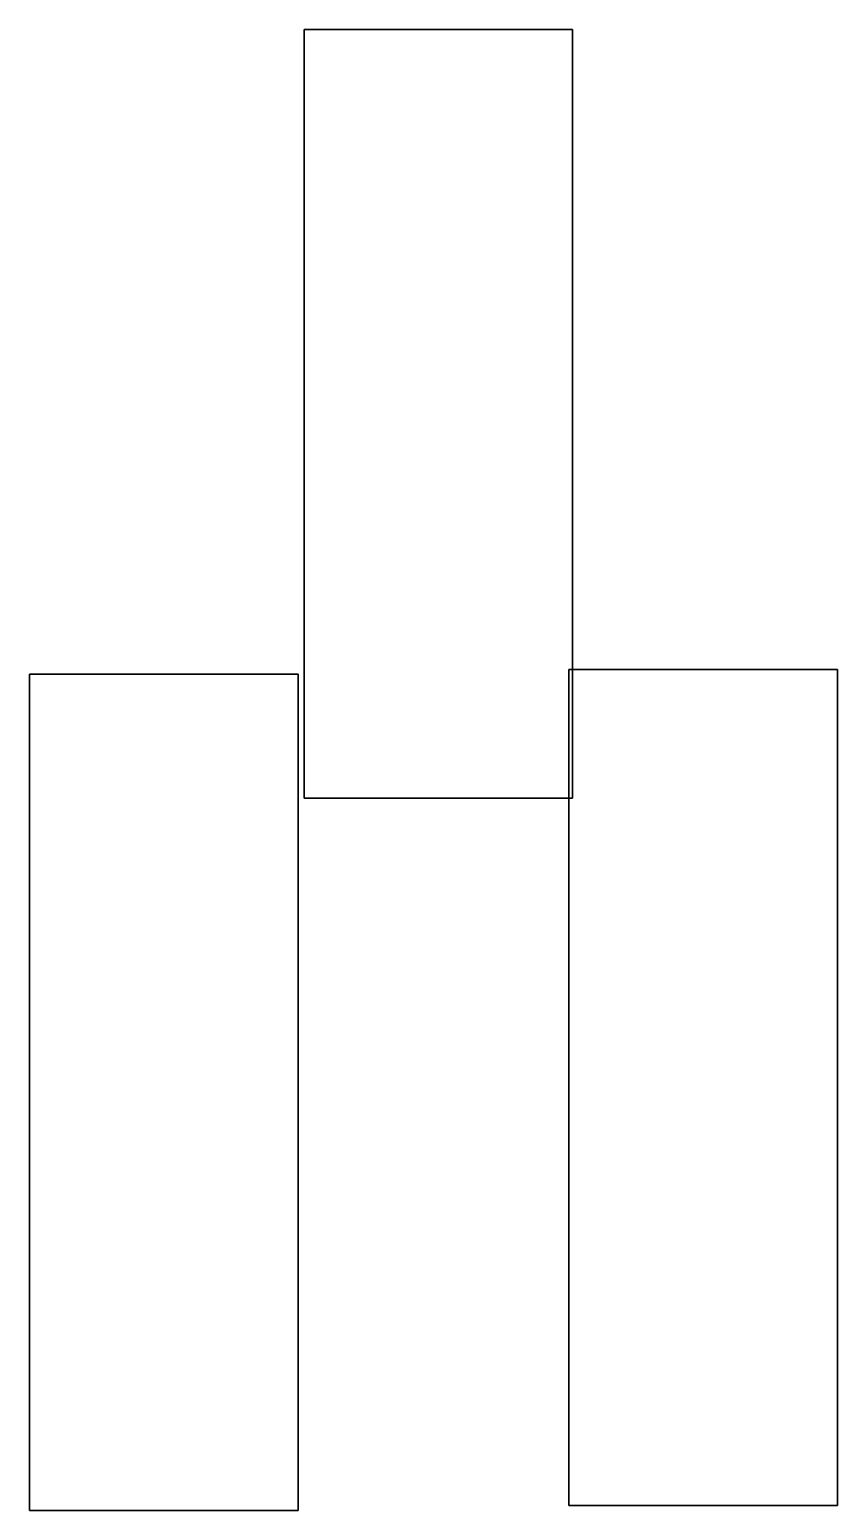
# Model space of a CAD drawing. Extents: x -3 to 3, y -6.3 to 4.7.
import ezdxf

# ---------------------------------------------------------------- set-up
doc = ezdxf.new("R2010")
doc.units = 0

# ---------------------------------------------------------------- blocks, each defined once
blk = doc.blocks.new('Cube_002')
at = {"layer": 'Meshes', "color": 254}
mesh = blk.add_polyface(dxfattribs=at)
corners = [(1, 1, -1), (1, -5.231094, -1), (-1, -5.231094, -1), (-1, 1, -1), (1, 0.999999, 1), (0.999999, -5.231095, 1), (-1, -5.231094, 1), (-1, 1, 1)]
mesh.append_faces([[corners[k] for k in face] for face in [(0, 1, 2, 3), (4, 7, 6, 5), (0, 4, 5, 1), (1, 5, 6, 2), (2, 6, 7, 3), (4, 0, 3, 7)]], dxfattribs={"color": 254})
blk = doc.blocks.new('Cube_001')
at = {"layer": 'Meshes', "color": 254}
mesh = blk.add_polyface(dxfattribs=at)
corners = [(1, 1, -1), (1, -5.231094, -1), (-1, -5.231094, -1), (-1, 1, -1), (1, 0.999999, 1), (0.999999, -5.231095, 1), (-1, -5.231094, 1), (-1, 1, 1)]
mesh.append_faces([[corners[k] for k in face] for face in [(0, 1, 2, 3), (4, 7, 6, 5), (0, 4, 5, 1), (1, 5, 6, 2), (2, 6, 7, 3), (4, 0, 3, 7)]], dxfattribs={"color": 254})
blk = doc.blocks.new('Cube')
at = {"layer": 'Meshes', "color": 254}
mesh = blk.add_polyface(dxfattribs=at)
corners = [(1, 4.7291, -1), (1, -1, -1), (-1, -1, -1), (-1, 4.7291, -1), (1, 4.729099, 1), (0.999999, -1.000001, 1), (-1, -1, 1), (-1, 4.7291, 1)]
mesh.append_faces([[corners[k] for k in face] for face in [(0, 1, 2, 3), (4, 7, 6, 5), (0, 4, 5, 1), (1, 5, 6, 2), (2, 6, 7, 3), (4, 0, 3, 7)]], dxfattribs={"color": 254})

msp = doc.modelspace()

# ---------------------------------------------------------------- block references
at = {"layer": '1'}
for name, p in [('Cube', (0, 0)), ('Cube_001', (-2.043834, -1.075702)), ('Cube_002', (1.97212, -1.039845))]:
    msp.add_blockref(name, p, dxfattribs=at)

doc.saveas('drawing.dxf')
